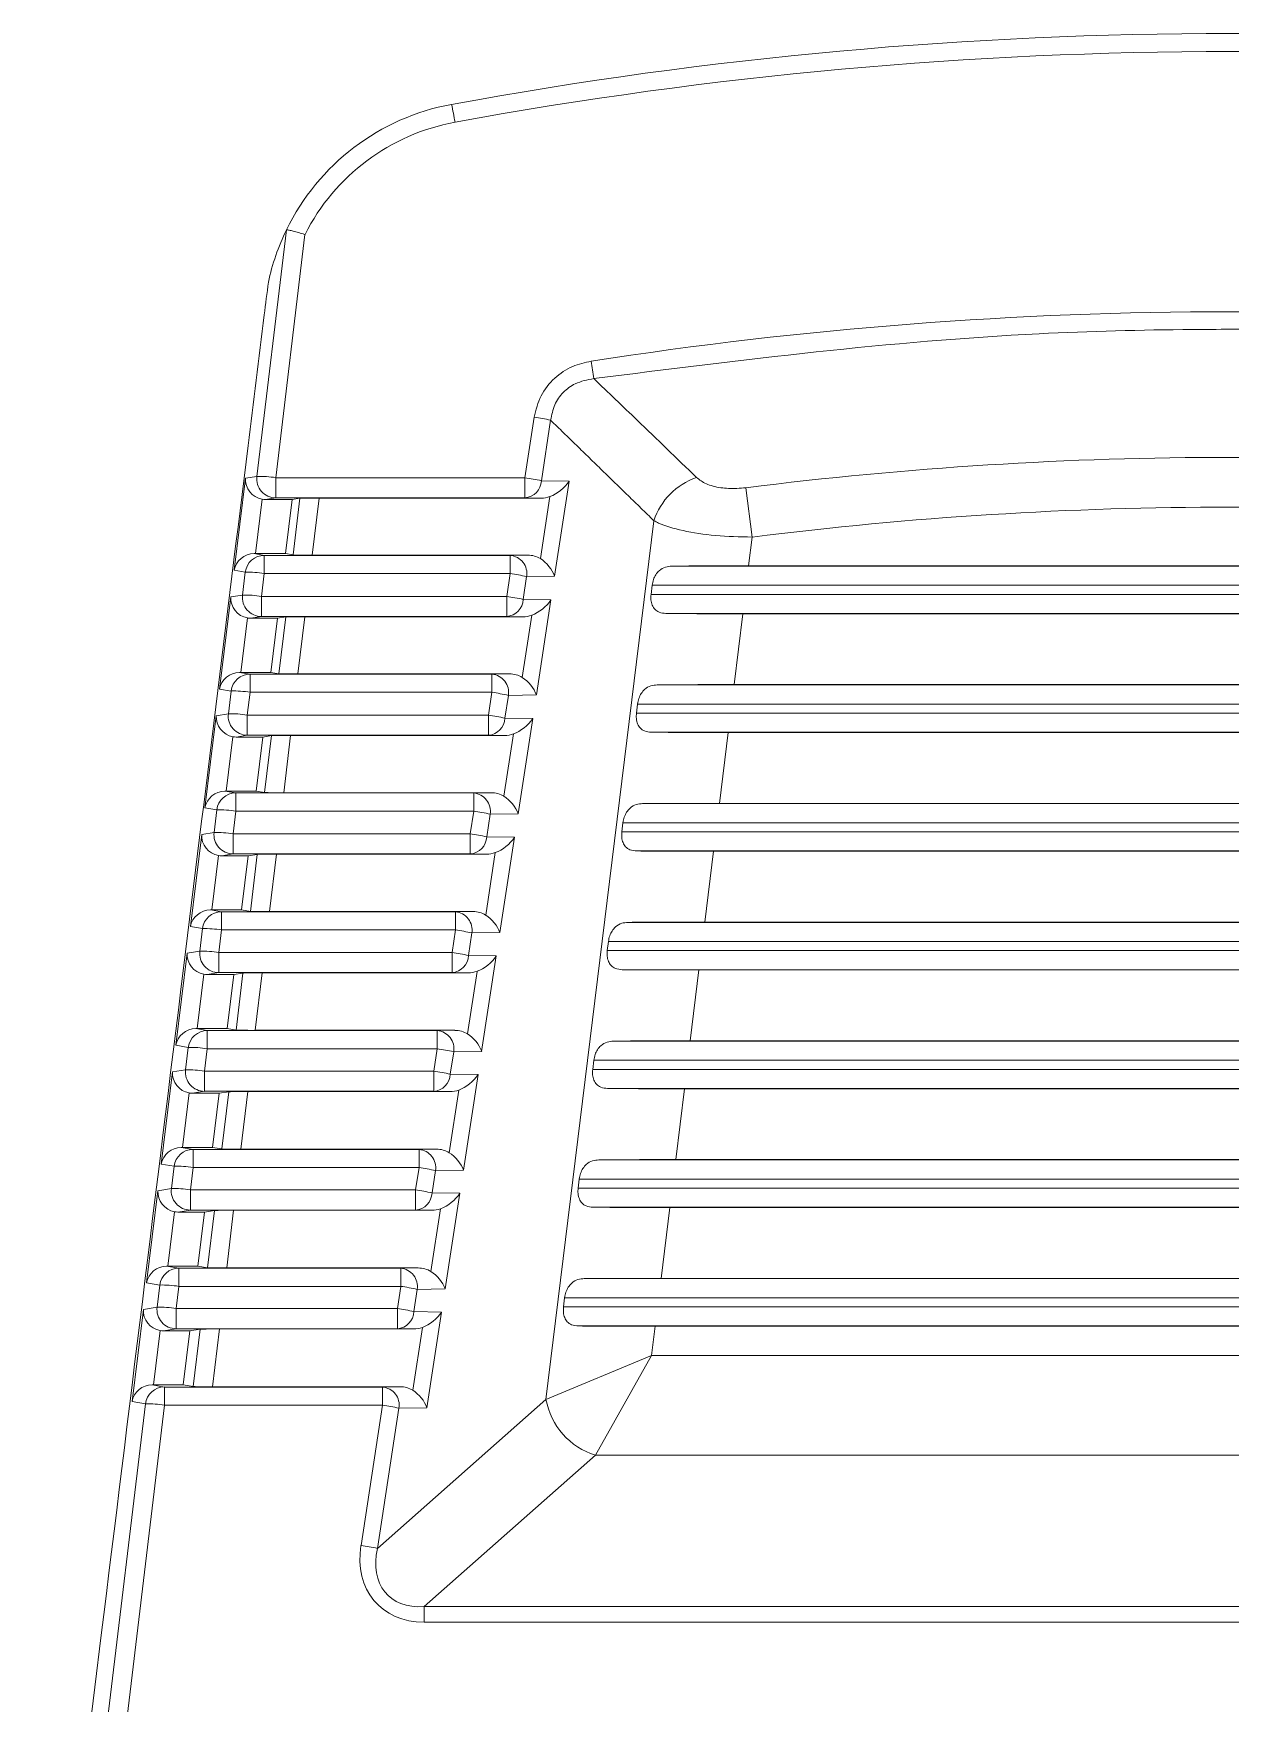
# Model space of a CAD drawing. Extents: x 12.1 to 108.7, y 1 to 80.4.
# Drawn here: x 101.936 to 102.561, y 36.503 to 37.375 of the extents above; entities that cross this region are included whole.
import ezdxf

# ---------------------------------------------------------------- set-up
doc = ezdxf.new("R2010")
doc.units = 0
doc.header["$MEASUREMENT"] = 0
doc.linetypes.add('SLD-Solid', pattern=[0])
doc.layers.add('OBJECT', color=7, linetype='CONTINUOUS')

msp = doc.modelspace()

# ---------------------------------------------------------------- linework, layer by layer
at = {"layer": 'OBJECT', "linetype": 'SLD-Solid', "lineweight": 15}
for p, q in [((102.05255, 37.14387), (102.06799, 37.27255)), ((102.0777, 37.27017), (102.06246, 37.14318)), ((102.19251, 37.14318), (102.19736, 37.17478)), ((102.20595, 37.1732), (102.2011, 37.1416)), ((102.0407, 37.09483), (102.04661, 37.14291)), ((102.04661, 37.14291), (102.05255, 37.14387)), ((102.06246, 37.14318), (102.19251, 37.14318)), ((102.06246, 37.14318), (102.06246, 37.13265)), ((102.19251, 37.14318), (102.19251, 37.13265)), ((102.2011, 37.1416), (102.21563, 37.14138)), ((102.21563, 37.14138), (102.20802, 37.09179)), ((102.05532, 37.13193), (102.05183, 37.10352)), ((102.06246, 37.13265), (102.05705, 37.13178)), ((102.07093, 37.13178), (102.05705, 37.13178)), ((102.19251, 37.13265), (102.06246, 37.13265)), ((102.06746, 37.10352), (102.07093, 37.13178)), ((102.07093, 37.13178), (102.07505, 37.13244)), ((102.0715, 37.10284), (102.07505, 37.13244)), ((102.08505, 37.13253), (102.08148, 37.10276)), ((102.08505, 37.13253), (102.20097, 37.13253)), ((102.20097, 37.13253), (102.19251, 37.13265)), ((102.20058, 37.10091), (102.20556, 37.13334)), ((102.30789, 37.13797), (102.31113, 37.11219)), ((102.2035, 36.66198), (102.25983, 37.12073)), ((102.31113, 37.11219), (102.30928, 37.09715)), ((102.05113, 37.10352), (102.05183, 37.10352)), ((102.05113, 37.10352), (102.05646, 37.10262)), ((102.05183, 37.10352), (102.06746, 37.10352)), ((102.05646, 37.10262), (102.05646, 37.09315)), ((102.05646, 37.10262), (102.18483, 37.10262)), ((102.0715, 37.10284), (102.06746, 37.10352)), ((102.19394, 37.10276), (102.08148, 37.10276)), ((102.18483, 37.10262), (102.19394, 37.10276)), ((102.18483, 37.09315), (102.18483, 37.10262)), ((102.26918, 37.09702), (102.85263, 37.09702)), ((102.81253, 37.09715), (102.30928, 37.09715)), ((102.04655, 37.09384), (102.0407, 37.09483)), ((102.04512, 37.0819), (102.04655, 37.09384)), ((102.05646, 37.09315), (102.05503, 37.08121)), ((102.18483, 37.09315), (102.05646, 37.09315)), ((102.18299, 37.08121), (102.18483, 37.09315)), ((102.19342, 37.09157), (102.19159, 37.07962)), ((102.20802, 37.09179), (102.19342, 37.09157)), ((102.25836, 37.08228), (102.25894, 37.08702)), ((102.86288, 37.08702), (102.25894, 37.08702)), ((102.03309, 37.03283), (102.03899, 37.08091)), ((102.03899, 37.08091), (102.04512, 37.0819)), ((102.05503, 37.08121), (102.05503, 37.07068)), ((102.05503, 37.08121), (102.18299, 37.08121)), ((102.18299, 37.07068), (102.18299, 37.08121)), ((102.19159, 37.07962), (102.20612, 37.07941)), ((102.20612, 37.07941), (102.1985, 37.02976)), ((102.25836, 37.08228), (102.86346, 37.08228)), ((102.04771, 37.06993), (102.04422, 37.04152)), ((102.05503, 37.07068), (102.04944, 37.06978)), ((102.06332, 37.06978), (102.04944, 37.06978)), ((102.18299, 37.07068), (102.05503, 37.07068)), ((102.05985, 37.04152), (102.06332, 37.06978)), ((102.06332, 37.06978), (102.06761, 37.07047)), ((102.06405, 37.04082), (102.06761, 37.07047)), ((102.07762, 37.07055), (102.07404, 37.04073)), ((102.07762, 37.07055), (102.19145, 37.07055)), ((102.19145, 37.07055), (102.18299, 37.07068)), ((102.19106, 37.03888), (102.19604, 37.07137)), ((102.85567, 37.07228), (102.26614, 37.07228)), ((102.30621, 37.07215), (102.30167, 37.03515)), ((102.30621, 37.07215), (102.8156, 37.07215)), ((102.04351, 37.04152), (102.04422, 37.04152)), ((102.04351, 37.04152), (102.04902, 37.0406)), ((102.04422, 37.04152), (102.05985, 37.04152)), ((102.04902, 37.0406), (102.04902, 37.03112)), ((102.04902, 37.0406), (102.17531, 37.0406)), ((102.06405, 37.04082), (102.05985, 37.04152)), ((102.18442, 37.04073), (102.07404, 37.04073)), ((102.17531, 37.0406), (102.18442, 37.04073)), ((102.17531, 37.03112), (102.17531, 37.0406)), ((102.26157, 37.03502), (102.86024, 37.03502)), ((102.82014, 37.03515), (102.30167, 37.03515)), ((102.03911, 37.03181), (102.03309, 37.03283)), ((102.03768, 37.01993), (102.03911, 37.03181)), ((102.04902, 37.03112), (102.04759, 37.01924)), ((102.17531, 37.03112), (102.04902, 37.03112)), ((102.17348, 37.01924), (102.17531, 37.03112)), ((102.1839, 37.02954), (102.18208, 37.01765)), ((102.1985, 37.02976), (102.1839, 37.02954)), ((102.02548, 36.97083), (102.03138, 37.01891)), ((102.03138, 37.01891), (102.03768, 37.01993)), ((102.04759, 37.01924), (102.04759, 37.00871)), ((102.04759, 37.01924), (102.17348, 37.01924)), ((102.17348, 37.00871), (102.17348, 37.01924)), ((102.18208, 37.01765), (102.19661, 37.01744)), ((102.19661, 37.01744), (102.18898, 36.96773)), ((102.25074, 37.02028), (102.25133, 37.02502)), ((102.25074, 37.02028), (102.87107, 37.02028)), ((102.87049, 37.02502), (102.25133, 37.02502)), ((102.04759, 37.00871), (102.04183, 37.00778)), ((102.17348, 37.00871), (102.04759, 37.00871)), ((102.07018, 37.00858), (102.06659, 36.9787)), ((102.07018, 37.00858), (102.18194, 37.00858)), ((102.18194, 37.00858), (102.17348, 37.00871)), ((102.18154, 36.97686), (102.18653, 37.0094)), ((102.86328, 37.01028), (102.25853, 37.01028)), ((102.2986, 37.01015), (102.29406, 36.97315)), ((102.2986, 37.01015), (102.82321, 37.01015)), ((102.0401, 37.00793), (102.03661, 36.97952)), ((102.0557, 37.00778), (102.04183, 37.00778)), ((102.05223, 36.97952), (102.0557, 37.00778)), ((102.0557, 37.00778), (102.06017, 37.0085)), ((102.05661, 36.97879), (102.06017, 37.0085)), ((102.0359, 36.97952), (102.03661, 36.97952)), ((102.0359, 36.97952), (102.04157, 36.97857)), ((102.03661, 36.97952), (102.05223, 36.97952)), ((102.04157, 36.97857), (102.04157, 36.9691)), ((102.04157, 36.97857), (102.16578, 36.97857)), ((102.05661, 36.97879), (102.05223, 36.97952)), ((102.1749, 36.9787), (102.06659, 36.9787)), ((102.16578, 36.97857), (102.1749, 36.9787)), ((102.16578, 36.9691), (102.16578, 36.97857)), ((102.03166, 36.96979), (102.02548, 36.97083)), ((102.03024, 36.95795), (102.03166, 36.96979)), ((102.04157, 36.9691), (102.04016, 36.95726)), ((102.16578, 36.9691), (102.04157, 36.9691)), ((102.16397, 36.95726), (102.16578, 36.9691)), ((102.17438, 36.96751), (102.17256, 36.95568)), ((102.18898, 36.96773), (102.17438, 36.96751)), ((102.25396, 36.97302), (102.86786, 36.97302)), ((102.82776, 36.97315), (102.29406, 36.97315)), ((102.01787, 36.90883), (102.02377, 36.95691)), ((102.02377, 36.95691), (102.03024, 36.95795)), ((102.04016, 36.95726), (102.04016, 36.94674)), ((102.04016, 36.95726), (102.16397, 36.95726)), ((102.16397, 36.94674), (102.16397, 36.95726)), ((102.24313, 36.95828), (102.24371, 36.96302)), ((102.24313, 36.95828), (102.87868, 36.95828)), ((102.8781, 36.96302), (102.24371, 36.96302)), ((102.17256, 36.95568), (102.18709, 36.95546)), ((102.18709, 36.95546), (102.17945, 36.9057)), ((102.87089, 36.94828), (102.25092, 36.94828)), ((102.29099, 36.94815), (102.28644, 36.91115)), ((102.29099, 36.94815), (102.83083, 36.94815)), ((102.03248, 36.94593), (102.029, 36.91752)), ((102.04016, 36.94674), (102.03422, 36.94578)), ((102.04809, 36.94578), (102.03422, 36.94578)), ((102.16397, 36.94674), (102.04016, 36.94674)), ((102.04462, 36.91752), (102.04809, 36.94578)), ((102.04809, 36.94578), (102.05274, 36.94653)), ((102.04917, 36.91676), (102.05274, 36.94653)), ((102.06274, 36.94661), (102.05915, 36.91668)), ((102.06274, 36.94661), (102.17243, 36.94661)), ((102.17243, 36.94661), (102.16397, 36.94674)), ((102.17202, 36.91483), (102.17702, 36.94742)), ((102.02829, 36.91752), (102.029, 36.91752)), ((102.02829, 36.91752), (102.03413, 36.91654)), ((102.029, 36.91752), (102.04462, 36.91752)), ((102.03413, 36.91654), (102.03413, 36.90707)), ((102.03413, 36.91654), (102.15626, 36.91654)), ((102.04917, 36.91676), (102.04462, 36.91752)), ((102.16538, 36.91668), (102.05915, 36.91668)), ((102.15626, 36.91654), (102.16538, 36.91668)), ((102.15626, 36.90707), (102.15626, 36.91654)), ((102.02422, 36.90776), (102.01787, 36.90883)), ((102.02281, 36.89598), (102.02422, 36.90776)), ((102.03413, 36.90707), (102.03272, 36.89529)), ((102.15626, 36.90707), (102.03413, 36.90707)), ((102.15446, 36.89529), (102.15626, 36.90707)), ((102.16486, 36.90548), (102.16305, 36.89371)), ((102.17945, 36.9057), (102.16486, 36.90548)), ((102.24634, 36.91102), (102.87547, 36.91102)), ((102.83537, 36.91115), (102.28644, 36.91115)), ((102.01616, 36.89491), (102.02281, 36.89598)), ((102.03272, 36.89529), (102.03272, 36.88477)), ((102.03272, 36.89529), (102.15446, 36.89529)), ((102.15446, 36.88477), (102.15446, 36.89529)), ((102.23552, 36.89628), (102.2361, 36.90102)), ((102.23552, 36.89628), (102.8863, 36.89628)), ((102.88571, 36.90102), (102.2361, 36.90102)), ((102.01025, 36.84683), (102.01616, 36.89491)), ((102.16305, 36.89371), (102.17758, 36.89349)), ((102.17758, 36.89349), (102.16993, 36.84367)), ((102.02487, 36.88393), (102.02138, 36.85552)), ((102.03272, 36.88477), (102.0266, 36.88378)), ((102.04048, 36.88378), (102.0266, 36.88378)), ((102.15446, 36.88477), (102.03272, 36.88477)), ((102.03701, 36.85552), (102.04048, 36.88378)), ((102.04048, 36.88378), (102.0453, 36.88456)), ((102.04172, 36.85473), (102.0453, 36.88456)), ((102.05531, 36.88464), (102.05171, 36.85465)), ((102.05531, 36.88464), (102.16292, 36.88464)), ((102.16292, 36.88464), (102.15446, 36.88477)), ((102.16249, 36.8528), (102.16751, 36.88545)), ((102.87851, 36.88628), (102.24331, 36.88628)), ((102.28337, 36.88615), (102.27883, 36.84915)), ((102.28337, 36.88615), (102.83844, 36.88615)), ((102.02068, 36.85552), (102.02138, 36.85552)), ((102.02068, 36.85552), (102.02669, 36.85451)), ((102.02138, 36.85552), (102.03701, 36.85552)), ((102.02669, 36.85451), (102.02669, 36.84504)), ((102.02669, 36.85451), (102.14674, 36.85451)), ((102.04172, 36.85473), (102.03701, 36.85552)), ((102.15586, 36.85465), (102.05171, 36.85465)), ((102.14674, 36.85451), (102.15586, 36.85465)), ((102.14674, 36.84504), (102.14674, 36.85451)), ((102.01678, 36.84573), (102.01025, 36.84683)), ((102.01537, 36.83401), (102.01678, 36.84573)), ((102.02669, 36.84504), (102.02528, 36.83332)), ((102.14674, 36.84504), (102.02669, 36.84504)), ((102.14494, 36.83332), (102.14674, 36.84504)), ((102.15534, 36.84346), (102.15354, 36.83174)), ((102.16993, 36.84367), (102.15534, 36.84346)), ((102.23873, 36.84902), (102.88308, 36.84902)), ((102.84298, 36.84915), (102.27883, 36.84915)), ((102.22791, 36.83428), (102.22849, 36.83902)), ((102.22791, 36.83428), (102.89391, 36.83428)), ((102.89333, 36.83902), (102.22849, 36.83902)), ((102.00264, 36.78483), (102.00854, 36.83291)), ((102.00854, 36.83291), (102.01537, 36.83401)), ((102.02528, 36.83332), (102.02528, 36.8228)), ((102.02528, 36.83332), (102.14494, 36.83332)), ((102.14494, 36.8228), (102.14494, 36.83332)), ((102.15354, 36.83174), (102.16807, 36.83152)), ((102.16807, 36.83152), (102.16041, 36.78165)), ((102.01726, 36.82193), (102.01377, 36.79352)), ((102.02528, 36.8228), (102.01899, 36.82178)), ((102.03287, 36.82178), (102.01899, 36.82178)), ((102.14494, 36.8228), (102.02528, 36.8228)), ((102.0294, 36.79352), (102.03287, 36.82178)), ((102.03287, 36.82178), (102.03787, 36.82259)), ((102.03428, 36.7927), (102.03787, 36.82259)), ((102.04787, 36.82267), (102.04426, 36.79262)), ((102.04787, 36.82267), (102.1534, 36.82267)), ((102.1534, 36.82267), (102.14494, 36.8228)), ((102.15297, 36.79077), (102.15799, 36.82348)), ((102.88612, 36.82428), (102.23569, 36.82428)), ((102.27576, 36.82415), (102.27122, 36.78715)), ((102.27576, 36.82415), (102.84605, 36.82415)), ((102.01306, 36.79352), (102.01377, 36.79352)), ((102.01306, 36.79352), (102.01925, 36.79248)), ((102.01377, 36.79352), (102.0294, 36.79352)), ((102.01925, 36.79248), (102.01925, 36.78301)), ((102.01925, 36.79248), (102.13722, 36.79248)), ((102.03428, 36.7927), (102.0294, 36.79352)), ((102.14634, 36.79262), (102.04426, 36.79262)), ((102.13722, 36.79248), (102.14634, 36.79262)), ((102.13722, 36.78301), (102.13722, 36.79248)), ((102.00933, 36.7837), (102.00264, 36.78483)), ((102.00793, 36.77204), (102.00933, 36.7837)), ((102.01925, 36.78301), (102.01785, 36.77135)), ((102.13722, 36.78301), (102.01925, 36.78301)), ((102.13543, 36.77135), (102.13722, 36.78301)), ((102.23112, 36.78702), (102.89069, 36.78702)), ((102.85059, 36.78715), (102.27122, 36.78715)), ((102.14582, 36.78143), (102.14403, 36.76977)), ((102.16041, 36.78165), (102.14582, 36.78143)), ((102.22029, 36.77228), (102.22087, 36.77702)), ((102.90094, 36.77702), (102.22087, 36.77702)), ((101.99503, 36.72283), (102.00093, 36.77091)), ((102.00093, 36.77091), (102.00793, 36.77204)), ((102.01785, 36.77135), (102.01785, 36.76082)), ((102.01785, 36.77135), (102.13543, 36.77135)), ((102.13543, 36.76082), (102.13543, 36.77135)), ((102.14403, 36.76977), (102.15855, 36.76955)), ((102.15855, 36.76955), (102.15089, 36.71962)), ((102.22029, 36.77228), (102.90152, 36.77228)), ((102.00964, 36.75993), (102.00616, 36.73152)), ((102.01785, 36.76082), (102.01138, 36.75978)), ((102.02525, 36.75978), (102.01138, 36.75978)), ((102.13543, 36.76082), (102.01785, 36.76082)), ((102.02178, 36.73152), (102.02525, 36.75978)), ((102.02525, 36.75978), (102.03043, 36.76061)), ((102.02684, 36.73067), (102.03043, 36.76061)), ((102.04043, 36.7607), (102.03682, 36.73059)), ((102.04043, 36.7607), (102.14389, 36.7607)), ((102.14389, 36.7607), (102.13543, 36.76082)), ((102.14345, 36.72874), (102.14848, 36.76151)), ((102.89373, 36.76228), (102.22808, 36.76228)), ((102.26815, 36.76215), (102.26361, 36.72515)), ((102.26815, 36.76215), (102.85366, 36.76215)), ((102.00545, 36.73152), (102.00616, 36.73152)), ((102.00545, 36.73152), (102.0118, 36.73045)), ((102.00616, 36.73152), (102.02178, 36.73152)), ((102.0118, 36.73045), (102.0118, 36.72098)), ((102.0118, 36.73045), (102.1277, 36.73045)), ((102.02684, 36.73067), (102.02178, 36.73152)), ((102.13681, 36.73059), (102.03682, 36.73059)), ((102.1277, 36.73045), (102.13681, 36.73059)), ((102.1277, 36.72098), (102.1277, 36.73045)), ((102.00189, 36.72167), (101.99503, 36.72283)), ((102.0005, 36.71007), (102.00189, 36.72167)), ((102.0118, 36.72098), (102.01041, 36.70938)), ((102.1277, 36.72098), (102.0118, 36.72098)), ((102.12592, 36.70938), (102.1277, 36.72098)), ((102.22351, 36.72502), (102.89831, 36.72502)), ((102.85821, 36.72515), (102.26361, 36.72515)), ((102.13629, 36.7194), (102.13451, 36.7078)), ((102.15089, 36.71962), (102.13629, 36.7194)), ((102.21268, 36.71028), (102.21326, 36.71502)), ((102.90855, 36.71502), (102.21326, 36.71502)), ((101.98742, 36.66083), (101.99332, 36.70891)), ((101.99332, 36.70891), (102.0005, 36.71007)), ((102.01041, 36.70938), (102.01041, 36.69885)), ((102.01041, 36.70938), (102.12592, 36.70938)), ((102.12592, 36.69885), (102.12592, 36.70938)), ((102.13451, 36.7078), (102.14904, 36.70758)), ((102.14904, 36.70758), (102.14137, 36.65759)), ((102.21268, 36.71028), (102.90913, 36.71028)), ((102.00203, 36.69793), (101.99854, 36.66952)), ((102.01041, 36.69885), (102.00376, 36.69778)), ((102.01764, 36.69778), (102.00376, 36.69778)), ((102.12592, 36.69885), (102.01041, 36.69885)), ((102.01417, 36.66952), (102.01764, 36.69778)), ((102.01764, 36.69778), (102.02299, 36.69864)), ((102.01939, 36.66864), (102.02299, 36.69864)), ((102.033, 36.69872), (102.02938, 36.66856)), ((102.033, 36.69872), (102.13438, 36.69872)), ((102.13438, 36.69872), (102.12592, 36.69885)), ((102.13393, 36.66671), (102.13897, 36.69954)), ((102.90134, 36.70028), (102.22047, 36.70028)), ((102.26054, 36.70015), (102.25865, 36.68479)), ((102.26054, 36.70015), (102.86128, 36.70015)), ((102.2035, 36.66198), (102.25865, 36.68479)), ((102.25865, 36.68479), (102.22928, 36.63283)), ((102.25865, 36.68479), (102.86316, 36.68479)), ((101.99784, 36.66952), (101.99854, 36.66952)), ((101.99784, 36.66952), (102.00436, 36.66842)), ((101.99854, 36.66952), (102.01417, 36.66952)), ((102.01939, 36.66864), (102.01417, 36.66952)), ((102.12729, 36.66856), (102.02938, 36.66856)), ((102.11818, 36.66842), (102.12729, 36.66856)), ((101.99445, 36.65964), (101.98742, 36.66083)), ((102.00436, 36.66842), (102.11818, 36.66842)), ((102.00436, 36.66842), (102.00436, 36.65895)), ((102.11553, 36.58415), (102.2035, 36.66198)), ((102.11818, 36.66842), (102.11818, 36.65895)), ((101.94542, 36.2511), (101.99445, 36.65964)), ((102.00436, 36.65895), (101.9553, 36.25015)), ((102.11818, 36.65895), (102.00436, 36.65895)), ((102.10694, 36.58574), (102.11818, 36.65895)), ((102.12677, 36.65737), (102.11553, 36.58415)), ((102.14137, 36.65759), (102.12677, 36.65737)), ((102.22928, 36.63283), (102.13994, 36.55378)), ((102.89253, 36.63283), (102.22928, 36.63283)), ((102.13994, 36.54565), (102.13994, 36.55378)), ((102.13994, 36.55378), (102.98187, 36.55378)), ((101.97135, 36.53879), (101.93592, 36.25023)), ((102.98187, 36.54565), (102.13994, 36.54565))]:
    msp.add_line(p, q, dxfattribs=at)
for centre, radius, start, end in [((102.56091, 35.12515), 2.25, 79.58626, 100.41374), ((102.56091, 35.12568), 2.24, 79.58626, 100.41374), ((102.1759, 37.22007), 0.12, 100.41374, 154.07816), ((101.91577, 37.28696), 0.24386, 9.87571, 12.10365), ((102.1759, 37.22059), 0.11, 100.41374, 153.21373), ((102.1759, 37.22007), 0.12, 154.07816, 167.89295), ((101.48838, 37.08758), 0.74779, 8.25237, 8.95585), ((102.18112, 37.06245), 0.1135, 77.36051, 81.77368), ((102.56091, 35.12515), 2.02866, 82.8353, 97.1647), ((102.06248, 37.14265), 0.01, 173.01011, 269.9223), ((102.0538, 37.09017), 0.05372, 80.71281, 91.32598), ((102.17627, 37.03085), 0.1135, 77.36051, 81.77368), ((102.19183, 37.14191), 0.00928, 274.19275, 358.08375), ((102.29397, 37.10933), 0.036, 109.32694, 161.5399), ((102.56091, 35.12515), 2.00268, 82.8353, 97.1647), ((102.05647, 37.09263), 0.01, 90.06194, 173.02441), ((102.18394, 37.09306), 0.0096, 351.04654, 84.68624), ((102.04779, 37.04014), 0.05372, 80.71281, 91.32598), ((102.16859, 36.98082), 0.1135, 77.36051, 81.77368), ((102.05504, 37.08068), 0.01, 173.01011, 269.9223), ((102.04636, 37.0282), 0.05372, 80.71281, 91.32598), ((102.16675, 36.96887), 0.1135, 77.36051, 81.77368), ((102.18231, 37.07994), 0.00928, 274.19275, 358.08375), ((102.04903, 37.0306), 0.01, 90.06194, 173.02441), ((102.17442, 37.03104), 0.0096, 351.04654, 84.68624), ((102.04035, 36.97811), 0.05372, 80.71281, 91.32598), ((102.15907, 36.91879), 0.1135, 77.36051, 81.77368), ((102.04761, 37.01871), 0.01, 173.01011, 269.9223), ((102.03892, 36.96622), 0.05372, 80.71281, 91.32598), ((102.15724, 36.9069), 0.1135, 77.36051, 81.77368), ((102.1728, 37.01796), 0.00928, 274.19275, 358.08375), ((102.04159, 36.96857), 0.01, 90.06194, 173.02441), ((102.16489, 36.96901), 0.0096, 351.04654, 84.68624), ((102.03291, 36.91608), 0.05372, 80.71281, 91.32598), ((102.14954, 36.85676), 0.1135, 77.36051, 81.77368), ((102.04017, 36.95674), 0.01, 173.01011, 269.9223), ((102.03149, 36.90425), 0.05372, 80.71281, 91.32598), ((102.14773, 36.84493), 0.1135, 77.36051, 81.77368), ((102.16329, 36.95599), 0.00928, 274.19275, 358.08375), ((102.03414, 36.90654), 0.01, 90.06194, 173.02441), ((102.15537, 36.90698), 0.0096, 351.04654, 84.68624), ((102.02546, 36.85406), 0.05372, 80.71281, 91.32598), ((102.14002, 36.79473), 0.1135, 77.36051, 81.77368), ((102.03273, 36.89477), 0.01, 173.01011, 269.9223), ((102.02405, 36.84228), 0.05372, 80.71281, 91.32598), ((102.13822, 36.78296), 0.1135, 77.36051, 81.77368), ((102.15378, 36.89402), 0.00928, 274.19275, 358.08375), ((102.0267, 36.84451), 0.01, 90.06194, 173.02441), ((102.14585, 36.84495), 0.0096, 351.04654, 84.68624), ((102.01802, 36.79203), 0.05372, 80.71281, 91.32598), ((102.1305, 36.7327), 0.1135, 77.36051, 81.77368), ((102.0253, 36.83279), 0.01, 173.01011, 269.9223), ((102.01661, 36.78031), 0.05372, 80.71281, 91.32598), ((102.1287, 36.72099), 0.1135, 77.36051, 81.77368), ((102.14426, 36.83205), 0.00928, 274.19275, 358.08375), ((102.01926, 36.78249), 0.01, 90.06194, 173.02441), ((102.13633, 36.78292), 0.0096, 351.04654, 84.68624), ((102.01058, 36.73), 0.05372, 80.71281, 91.32598), ((102.12098, 36.67068), 0.1135, 77.36051, 81.77368), ((102.01786, 36.77082), 0.01, 173.01011, 269.9223), ((102.00918, 36.71834), 0.05372, 80.71281, 91.32598), ((102.11919, 36.65902), 0.1135, 77.36051, 81.77368), ((102.13475, 36.77008), 0.00928, 274.19275, 358.08375), ((102.01181, 36.72046), 0.01, 90.06194, 173.02441), ((102.12681, 36.72089), 0.0096, 351.04654, 84.68624), ((102.00313, 36.66797), 0.05372, 80.71281, 91.32598), ((102.11146, 36.60865), 0.1135, 77.36051, 81.77368), ((102.01042, 36.70885), 0.01, 173.01011, 269.9223), ((102.00174, 36.65637), 0.05372, 80.71281, 91.32598), ((102.10968, 36.59705), 0.1135, 77.36051, 81.77368), ((102.12524, 36.70811), 0.00928, 274.19275, 358.08375), ((102.00437, 36.65843), 0.01, 90.06194, 173.02441), ((102.11729, 36.65886), 0.0096, 351.04654, 84.68624), ((102.24035, 36.6686), 0.03744, 190.18401, 252.81599), ((101.99569, 36.60594), 0.05372, 80.71281, 91.32598), ((102.10194, 36.54662), 0.1135, 77.36051, 81.77368), ((102.0907, 36.4734), 0.1135, 77.36051, 81.77368)]:
    msp.add_arc(centre, radius, start, end, dxfattribs=at)
for centre, major_axis, ratio, start_param, end_param in [((102.56091, 35.05951), (0, 2.17033), 0.999535, 6.128671, 6.4377), ((102.05652, 37.14169), (0.00734, -0.00707), 0.946913, 3.811986, 5.330422), ((102.20703, 37.14243), (0.00979, 0.00828), 0.557988, 4.134811, 5.189222), ((102.05706, 37.14178), (-0.00989, -0.0016), 0.998514, 1.236067, 1.409966), ((102.0851, 37.13244), (0.01007, 0), 0.008673, 1.576038, 3.088121), ((102.20122, 37.14252), (0.01154, 0.00087), 0.862782, 4.62558, 5.031841), ((102.05062, 37.09361), (0.00821, 0.00613), 0.948914, 0.904125, 2.352461), ((102.08155, 37.10285), (0.01007, 0), 0.00868, 3.192982, 4.705065), ((102.19358, 37.09276), (0.01153, 0.0012), 0.861198, 0.832372, 1.450105), ((102.19942, 37.09284), (-0.00769, 0.00883), 0.591833, 4.129844, 5.184255), ((102.30922, 37.09663), (0.06045, 0), 0.008662, 1.569733, 2.294663), ((102.04891, 37.07969), (0.00734, -0.00707), 0.946913, 3.811986, 5.330422), ((102.19752, 37.08046), (0.00979, 0.00828), 0.557988, 4.134811, 5.189222), ((102.04945, 37.07978), (-0.00989, -0.0016), 0.998514, 1.236067, 1.409966), ((102.07767, 37.07047), (0.01007, 0), 0.008673, 1.576038, 3.088121), ((102.19171, 37.08055), (0.01154, 0.00087), 0.862782, 4.62558, 5.031841), ((102.30628, 37.07267), (0.06045, 0), 0.008662, 3.986395, 4.711325), ((102.043, 37.03161), (0.00821, 0.00613), 0.948914, 0.904125, 2.352461), ((102.07411, 37.04082), (0.01007, 0), 0.00868, 3.192982, 4.705065), ((102.18406, 37.03073), (0.01153, 0.0012), 0.861198, 0.832372, 1.450105), ((102.1899, 37.03082), (-0.00769, 0.00883), 0.591833, 4.129844, 5.184255), ((102.30161, 37.03463), (0.06045, 0), 0.008662, 1.569733, 2.294663), ((102.04129, 37.01769), (0.00734, -0.00707), 0.946913, 3.811986, 5.330422), ((102.18801, 37.01849), (0.00979, 0.00828), 0.557988, 4.134811, 5.189222), ((102.07023, 37.00849), (0.01007, 0), 0.008673, 1.576038, 3.088121), ((102.1822, 37.01858), (0.01154, 0.00087), 0.862782, 4.62558, 5.031841), ((102.29866, 37.01067), (0.06045, 0), 0.008662, 3.986395, 4.711325), ((102.04183, 37.01778), (-0.00989, -0.0016), 0.998514, 1.236067, 1.409966), ((102.03539, 36.96961), (0.00821, 0.00613), 0.948914, 0.904125, 2.352461), ((102.06667, 36.97879), (0.01007, 0), 0.00868, 3.192982, 4.705065), ((102.17454, 36.9687), (0.01153, 0.0012), 0.861198, 0.832372, 1.450105), ((102.18038, 36.96879), (-0.00769, 0.00883), 0.591833, 4.129844, 5.184255), ((102.29399, 36.97263), (0.06045, 0), 0.008662, 1.569733, 2.294663), ((102.03368, 36.95569), (0.00734, -0.00707), 0.946913, 3.811986, 5.330422), ((102.1785, 36.95652), (0.00979, 0.00828), 0.557988, 4.134811, 5.189222), ((102.29105, 36.94867), (0.06045, 0), 0.008662, 3.986395, 4.711325), ((102.03422, 36.95578), (-0.00989, -0.0016), 0.998514, 1.236067, 1.409966), ((102.0628, 36.94652), (0.01007, 0), 0.008673, 1.576038, 3.088121), ((102.17269, 36.95661), (0.01154, 0.00087), 0.862782, 4.62558, 5.031841), ((102.02778, 36.90761), (0.00821, 0.00613), 0.948914, 0.904125, 2.352461), ((102.05922, 36.91676), (0.01007, 0), 0.00868, 3.192982, 4.705065), ((102.16502, 36.90667), (0.01153, 0.0012), 0.861198, 0.832372, 1.450105), ((102.17086, 36.90676), (-0.00769, 0.00883), 0.591833, 4.129844, 5.184255), ((102.28638, 36.91063), (0.06045, 0), 0.008662, 1.569733, 2.294663), ((102.02607, 36.89369), (0.00734, -0.00707), 0.946913, 3.811986, 5.330422), ((102.16898, 36.89455), (0.00979, 0.00828), 0.557988, 4.134811, 5.189222), ((102.02661, 36.89378), (-0.00989, -0.0016), 0.998514, 1.236067, 1.409966), ((102.05536, 36.88455), (0.01007, 0), 0.008673, 1.576038, 3.088121), ((102.16317, 36.89464), (0.01154, 0.00087), 0.862782, 4.62558, 5.031841), ((102.28344, 36.88667), (0.06045, 0), 0.008662, 3.986395, 4.711325), ((102.02017, 36.84561), (0.00821, 0.00613), 0.948914, 0.904125, 2.352461), ((102.05178, 36.85473), (0.01007, 0), 0.00868, 3.192982, 4.705065), ((102.1555, 36.84464), (0.01153, 0.0012), 0.861198, 0.832372, 1.450105), ((102.16134, 36.84473), (-0.00769, 0.00883), 0.591833, 4.129844, 5.184255), ((102.27877, 36.84863), (0.06045, 0), 0.008662, 1.569733, 2.294663), ((102.01846, 36.83169), (0.00734, -0.00707), 0.946913, 3.811986, 5.330422), ((102.15947, 36.83258), (0.00979, 0.00828), 0.557988, 4.134811, 5.189222), ((102.01899, 36.83178), (-0.00989, -0.0016), 0.998514, 1.236067, 1.409966), ((102.04792, 36.82258), (0.01007, 0), 0.008673, 1.576038, 3.088121), ((102.15366, 36.83266), (0.01154, 0.00087), 0.862782, 4.62558, 5.031841), ((102.27583, 36.82467), (0.06045, 0), 0.008662, 3.986395, 4.711325), ((102.01255, 36.78361), (0.00821, 0.00613), 0.948914, 0.904125, 2.352461), ((102.04434, 36.79271), (0.01007, 0), 0.00868, 3.192982, 4.705065), ((102.14598, 36.78261), (0.01153, 0.0012), 0.861198, 0.832372, 1.450105), ((102.15182, 36.7827), (-0.00769, 0.00883), 0.591833, 4.129844, 5.184255), ((102.27115, 36.78663), (0.06045, 0), 0.008662, 1.569733, 2.294663), ((102.01084, 36.76969), (0.00734, -0.00707), 0.946913, 3.811986, 5.330422), ((102.14996, 36.7706), (0.00979, 0.00828), 0.557988, 4.134811, 5.189222), ((102.01138, 36.76978), (-0.00989, -0.0016), 0.998514, 1.236067, 1.409966), ((102.04049, 36.76061), (0.01007, 0), 0.008673, 1.576038, 3.088121), ((102.14415, 36.77069), (0.01154, 0.00087), 0.862782, 4.62558, 5.031841), ((102.26821, 36.76267), (0.06045, 0), 0.008662, 3.986395, 4.711325), ((102.00494, 36.72161), (0.00821, 0.00613), 0.948914, 0.904125, 2.352461), ((102.03689, 36.73068), (0.01007, 0), 0.00868, 3.192982, 4.705065), ((102.13646, 36.72058), (0.01153, 0.0012), 0.861198, 0.832372, 1.450105), ((102.14229, 36.72067), (-0.00769, 0.00883), 0.591833, 4.129844, 5.184255), ((102.26354, 36.72463), (0.06045, 0), 0.008662, 1.569733, 2.294663), ((102.00323, 36.70769), (0.00734, -0.00707), 0.946913, 3.811986, 5.330422), ((102.14045, 36.70863), (0.00979, 0.00828), 0.557988, 4.134811, 5.189222), ((102.00377, 36.70778), (-0.00989, -0.0016), 0.998514, 1.236067, 1.409966), ((102.03305, 36.69864), (0.01007, 0), 0.008673, 1.576038, 3.088121), ((102.13463, 36.70872), (0.01154, 0.00087), 0.862782, 4.62558, 5.031841), ((102.2606, 36.70067), (0.06045, 0), 0.008662, 3.986395, 4.711325), ((101.99733, 36.65961), (0.00821, 0.00613), 0.948914, 0.904125, 2.352461), ((102.02945, 36.66865), (0.01007, 0), 0.00868, 3.192982, 4.705065), ((102.12693, 36.65856), (0.01153, 0.0012), 0.861198, 0.832372, 1.450105), ((102.13277, 36.65864), (-0.00769, 0.00883), 0.591833, 4.129844, 5.184255), ((102.15463, 36.59329), (0.03951, 0.03792), 0.729911, 2.380192, 3.791718), ((102.15463, 36.59276), (0.03434, 0.03241), 0.634863, 2.385346, 3.796872)]:
    msp.add_ellipse(centre, major_axis=major_axis, ratio=ratio, start_param=start_param, end_param=end_param, dxfattribs=at)
for points in [[(102.06799, 37.27255), (102.06797, 37.27252)], [(102.25983, 37.12073), (102.20595, 37.1732)]]:
    msp.add_open_spline(points, degree=1, dxfattribs=at)
for points, knots in [([(102.06799, 37.27255), (102.06816, 37.27256), (102.0685, 37.27258), (102.07031, 37.2722), (102.07286, 37.27156), (102.07542, 37.27084), (102.07707, 37.27036), (102.07763, 37.27019), (102.0777, 37.27017)], [0, 0, 0, 0, 0.219281, 0.438507, 0.659241, 0.882986, 0.98583, 1, 1, 1, 1]), ([(102.05857, 37.24523), (102.05786, 37.23955), (102.05434, 37.21112), (102.03957, 37.09172), (102.01114, 36.86195), (101.98564, 36.65487), (101.97135, 36.53879)], [0, 0, 0, 0, 0.024148, 0.120739, 0.507103, 1, 1, 1, 1]), ([(102.89339, 37.19491), (102.8868, 37.19592), (102.85385, 37.20095), (102.74349, 37.21494), (102.63213, 37.22104), (102.5209, 37.22049), (102.40964, 37.21778), (102.30578, 37.20467), (102.22842, 37.19491)], [0, 0, 0, 0, 0.029968, 0.149857, 0.5, 0.529967, 0.649857, 1, 1, 1, 1]), ([(102.19736, 37.17478), (102.19829, 37.17859), (102.20017, 37.18621), (102.20754, 37.19548), (102.21687, 37.20166), (102.22379, 37.20324), (102.22705, 37.20399)], [0, 0, 0, 0, 0.261879, 0.524407, 0.77642, 1, 1, 1, 1]), ([(102.22842, 37.19491), (102.22512, 37.19427), (102.21924, 37.19313), (102.21223, 37.18795), (102.20752, 37.18128), (102.20649, 37.17595), (102.20595, 37.1732)], [0, 0, 0, 0, 0.2953358, 0.524717, 0.75446, 1, 1, 1, 1]), ([(102.22842, 37.19491), (102.23599, 37.18769), (102.2539, 37.1706), (102.27175, 37.15329), (102.28206, 37.1433)], [0, 0, 0, 0, 0.422663, 1, 1, 1, 1]), ([(102.28206, 37.1433), (102.28362, 37.1421), (102.28676, 37.1397), (102.29439, 37.13774), (102.30181, 37.13736), (102.30631, 37.13781), (102.30789, 37.13797)], [0, 0, 0, 0, 0.288932, 0.578767, 0.851943, 1, 1, 1, 1]), ([(102.31113, 37.11219), (102.30465, 37.11234), (102.2917, 37.11264), (102.27452, 37.11534), (102.26457, 37.11835), (102.26064, 37.12032), (102.25983, 37.12073)], [0, 0, 0, 0, 0.307398, 0.614924, 0.920647, 1, 1, 1, 1]), ([(102.25894, 37.08702), (102.25913, 37.08803), (102.25951, 37.09004), (102.26083, 37.09269), (102.26287, 37.09511), (102.26571, 37.09673), (102.26807, 37.09692), (102.26918, 37.09702)], [0, 0, 0, 0, 0.161024, 0.321391, 0.49791, 0.763002, 1, 1, 1, 1]), ([(102.26614, 37.07228), (102.26491, 37.0724), (102.26273, 37.0726), (102.26033, 37.07424), (102.25887, 37.07651), (102.25817, 37.07929), (102.2583, 37.08132), (102.25836, 37.08228)], [0, 0, 0, 0, 0.2782992, 0.4907911, 0.6659721, 0.8421136, 1, 1, 1, 1]), ([(102.25133, 37.02502), (102.25152, 37.02603), (102.25189, 37.02804), (102.25321, 37.03069), (102.25526, 37.03311), (102.2581, 37.03473), (102.26046, 37.03492), (102.26157, 37.03502)], [0, 0, 0, 0, 0.161024, 0.321391, 0.49791, 0.763002, 1, 1, 1, 1]), ([(102.25853, 37.01028), (102.2573, 37.0104), (102.25512, 37.0106), (102.25272, 37.01224), (102.25126, 37.01451), (102.25056, 37.01729), (102.25068, 37.01932), (102.25074, 37.02028)], [0, 0, 0, 0, 0.278299, 0.490791, 0.665972, 0.842114, 1, 1, 1, 1]), ([(102.24371, 36.96302), (102.2439, 36.96403), (102.24428, 36.96604), (102.2456, 36.96869), (102.24765, 36.97111), (102.25048, 36.97273), (102.25284, 36.97292), (102.25396, 36.97302)], [0, 0, 0, 0, 0.161024, 0.321391, 0.49791, 0.763002, 1, 1, 1, 1]), ([(102.25092, 36.94828), (102.24968, 36.9484), (102.2475, 36.9486), (102.2451, 36.95024), (102.24365, 36.95251), (102.24294, 36.95529), (102.24307, 36.95732), (102.24313, 36.95828)], [0, 0, 0, 0, 0.2782992, 0.4907911, 0.6659721, 0.8421136, 1, 1, 1, 1]), ([(102.2361, 36.90102), (102.23629, 36.90203), (102.23667, 36.90404), (102.23799, 36.90669), (102.24003, 36.90911), (102.24287, 36.91073), (102.24523, 36.91092), (102.24634, 36.91102)], [0, 0, 0, 0, 0.1610236, 0.3213905, 0.4979102, 0.7630016, 1, 1, 1, 1]), ([(102.24331, 36.88628), (102.24207, 36.8864), (102.23989, 36.8866), (102.23749, 36.88824), (102.23603, 36.89051), (102.23533, 36.89329), (102.23546, 36.89532), (102.23552, 36.89628)], [0, 0, 0, 0, 0.278299, 0.490791, 0.665972, 0.842114, 1, 1, 1, 1]), ([(102.22849, 36.83902), (102.22868, 36.84003), (102.22906, 36.84204), (102.23037, 36.84469), (102.23242, 36.84711), (102.23526, 36.84873), (102.23762, 36.84892), (102.23873, 36.84902)], [0, 0, 0, 0, 0.161024, 0.321391, 0.49791, 0.763002, 1, 1, 1, 1]), ([(102.23569, 36.82428), (102.23446, 36.8244), (102.23228, 36.8246), (102.22988, 36.82624), (102.22842, 36.82851), (102.22772, 36.83129), (102.22785, 36.83332), (102.22791, 36.83428)], [0, 0, 0, 0, 0.278299, 0.490791, 0.665972, 0.842114, 1, 1, 1, 1]), ([(102.22087, 36.77702), (102.22106, 36.77803), (102.22144, 36.78004), (102.22276, 36.78269), (102.22481, 36.78511), (102.22765, 36.78673), (102.23001, 36.78692), (102.23112, 36.78702)], [0, 0, 0, 0, 0.1610236, 0.3213905, 0.4979102, 0.7630016, 1, 1, 1, 1]), ([(102.22808, 36.76228), (102.22685, 36.7624), (102.22467, 36.7626), (102.22227, 36.76424), (102.22081, 36.76651), (102.22011, 36.76929), (102.22023, 36.77132), (102.22029, 36.77228)], [0, 0, 0, 0, 0.278299, 0.490791, 0.665972, 0.842114, 1, 1, 1, 1]), ([(102.21326, 36.71502), (102.21345, 36.71603), (102.21383, 36.71804), (102.21515, 36.72069), (102.2172, 36.72311), (102.22003, 36.72473), (102.22239, 36.72492), (102.22351, 36.72502)], [0, 0, 0, 0, 0.1610236, 0.3213905, 0.4979102, 0.7630016, 1, 1, 1, 1]), ([(102.22047, 36.70028), (102.21923, 36.7004), (102.21705, 36.7006), (102.21465, 36.70224), (102.21319, 36.70451), (102.21249, 36.70729), (102.21262, 36.70932), (102.21268, 36.71028)], [0, 0, 0, 0, 0.278299, 0.490791, 0.665972, 0.842114, 1, 1, 1, 1])]:
    msp.add_open_spline(points, degree=3, knots=knots, dxfattribs=at)

doc.saveas('drawing.dxf')
